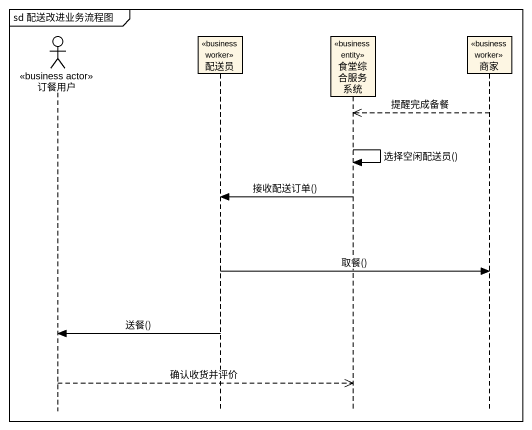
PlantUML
@startuml
mainframe sd 配送改进业务流程图
hide footbox
actor 订餐用户 <<business actor>>
participant 配送员 <<business worker>>
participant 食堂综合服务系统 <<business entity>>
participant 商家 <<business worker>>

商家 -->> 食堂综合服务系统 : 提醒完成备餐
食堂综合服务系统 -> 食堂综合服务系统 : 选择空闲配送员()
食堂综合服务系统 -> 配送员 : 接收配送订单()
配送员 -> 商家 : 取餐()
配送员 -> 订餐用户 : 送餐()
订餐用户 -->> 食堂综合服务系统 : 确认收货并评价
@enduml
